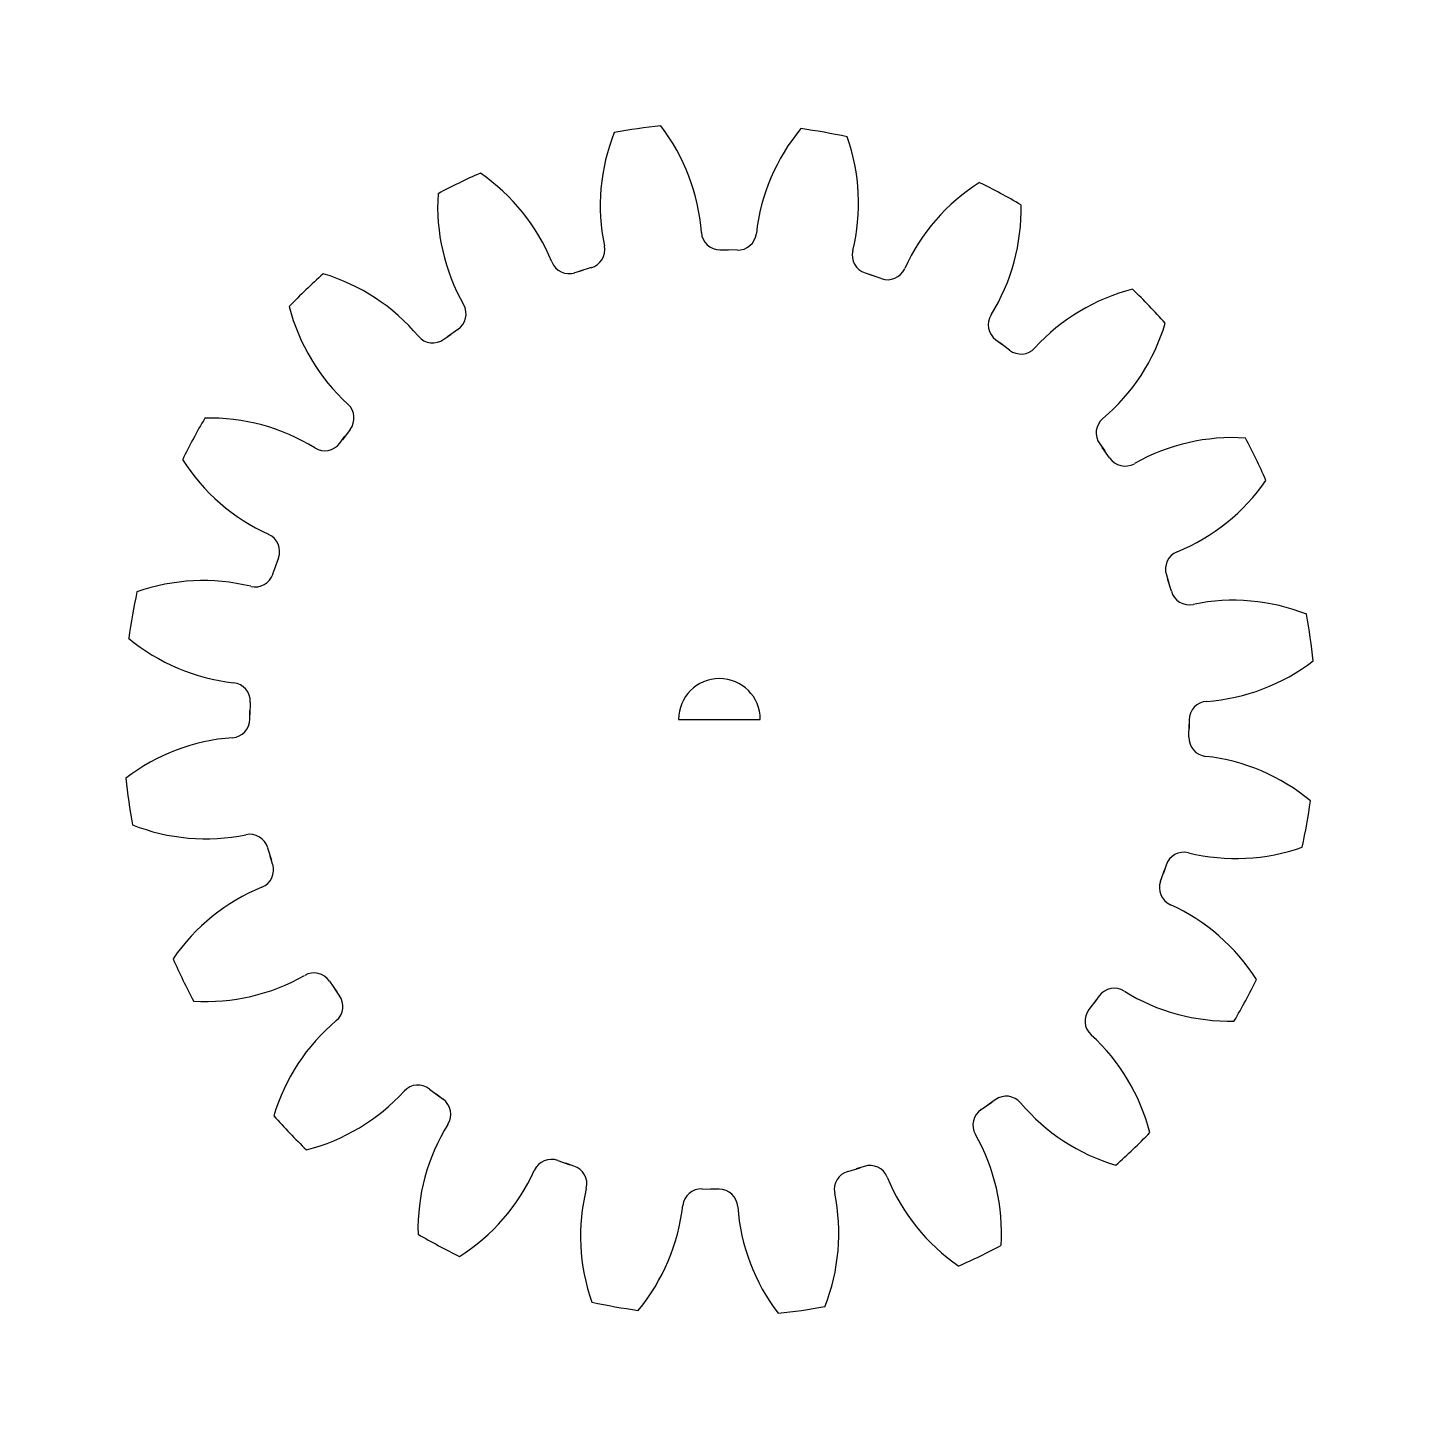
# Model space of a CAD drawing. Header units: inches. Extents: x -3 to 113, y -2 to 114.
import ezdxf

# ---------------------------------------------------------------- set-up
doc = ezdxf.new("R2010")
doc.units = ezdxf.units.IN
doc.header["$MEASUREMENT"] = 0
doc.layers.get('0').update_dxf_attribs({"true_color": 0xc2ced6})
doc.layers.add('Linear gear', color=130, linetype='Continuous')

# ---------------------------------------------------------------- blocks, each defined once
blk = doc.blocks.new('*U22')
for centre, radius, start, end in [((12.52, -2.75), 16.66, 150.4431, 183.7516), ((0, -44.5), 50, 87.7437, 92.2563), ((-12.52, -2.75), 16.66, 356.2484, 29.5569), ((-5.67, -3.95), 1.57, 277.963, 3.7516), ((5.67, -3.95), 1.57, 176.2484, 262.037)]:
    blk.add_arc(centre, radius, start, end)
at = {"layer": 'Linear gear'}
for p, q in [((-5.45, -5.5), (-6.51, -5.67)), ((5.45, -5.5), (6.16, -5.61))]:
    blk.add_line(p, q, dxfattribs=at)
blk = doc.blocks.new('*U24')
at = {"color": 0, "linetype": 'ByBlock', "lineweight": -2, "transparency": 16777216}
for p, rotation in [((697.24, 1054.45), 17.99999999999997), ((724.74, 1054.45), 341.9999999999999), ((684.84, 1048.13), 35.99999999999999), ((737.14, 1048.13), 324), ((674.99, 1038.28), 54), ((746.99, 1038.28), 306), ((668.67, 1025.88), 72), ((753.31, 1025.88), 288), ((755.49, 1012.13), 270), ((666.5, 1012.13), 90), ((668.67, 998.38), 108), ((753.31, 998.38), 252), ((674.99, 985.98), 126), ((746.99, 985.98), 234), ((684.84, 976.13), 144), ((737.14, 976.13), 216), ((697.24, 969.81), 162.0000000000001), ((724.74, 969.81), 198), ((710.99, 967.64), 180)]:
    blk.add_blockref('*U22', p, dxfattribs=dict(at, rotation=rotation))
blk.add_blockref('*U22', (710.99, 1056.63), dxfattribs=at)

msp = doc.modelspace()

# ---------------------------------------------------------------- linework, layer by layer
at = {"layer": 'Linear gear'}
msp.add_lwpolyline([(58.86, 55.57, 1), (52.01, 55.57)], format="xyb", close=True, dxfattribs=at)

# ---------------------------------------------------------------- block references
at = {"rotation": 349.9036421979946}
msp.add_blockref('*U24', (-821.97, -816.25), dxfattribs=at)

doc.saveas('drawing.dxf')
